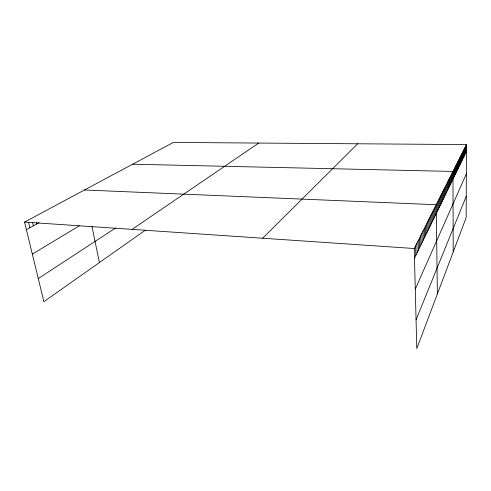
<?xml version="1.0" encoding="UTF-8"?>
<svg xmlns="http://www.w3.org/2000/svg" width="491" height="491" viewBox="0 0 491 491"><rect width="100%" height="100%" fill="white"/><g stroke="black" fill="none" stroke-linecap="round" stroke-linejoin="round"><path stroke-width="0.74" d="M459.416 165.903L459.416 158.568M460.092 164.516L460.098 157.224M460.761 163.147L460.767 155.893M461.417 161.797L461.423 154.579M462.068 160.459L462.08 153.278M462.712 159.139L462.725 151.989M463.344 157.832L463.363 150.719M463.977 156.537L463.995 149.46M464.596 155.26L464.621 148.221M465.21 153.996L465.235 146.987M465.824 152.75L465.849 145.772M466.45 144.575L466.162 217.605L416.791 348.561L414.244 248.514L466.45 144.575L173.311 142.439L24.55 222.079L43.883 301.67L145.477 230.107M416.061 319.782L466.247 196.32M415.282 289.07L466.333 173.857M414.49 258.18L466.425 151.51M262.667 238.227L357.675 143.783M132.085 229.371L258.72 143.065M38.273 278.563L115.532 228.033M32.326 254.099L79.284 225.835M26.397 229.678L38.973 222.748M132.65 164.209L452.954 171.439L453.224 251.92M84.477 189.999L436.235 204.729L437.371 293.986M24.55 222.079L414.244 248.514M28.564 222.257L29.883 227.756M32.516 222.441L33.333 225.86M36.414 222.619L36.733 223.982M92.007 226.603L99.403 262.556M416.884 243.266L417.111 252.804M415.576 245.868L415.809 255.467M419.437 238.184L419.645 247.599M418.166 240.7L418.387 250.177M423.113 230.862L423.297 240.093M421.904 233.262L422.1 242.554M420.677 235.705L420.879 245.058M425.47 226.173L425.642 235.281M424.298 228.499L424.476 237.669M428.87 219.397L429.017 228.34M427.753 221.619L427.913 230.617M426.618 223.878L426.783 232.93M431.055 215.052L431.19 223.878M429.969 217.206L430.116 226.093M434.21 208.767L434.326 217.433M433.172 210.829L433.295 219.551M432.123 212.922L432.252 221.699M437.229 202.752L437.334 211.265M435.229 206.729L435.345 215.346M440.126 196.989L440.212 205.348M439.175 198.88L439.267 207.294M438.211 200.801L438.303 209.264M442.9 191.459L442.974 199.677M441.986 193.276L442.066 201.543M441.065 195.117L441.145 203.434M446.429 184.432L446.485 192.46M445.564 186.15L445.625 194.227M444.693 187.9L444.754 196.019M443.803 189.667L443.87 197.836M448.958 179.399L449.001 187.298M448.123 181.056L448.173 188.998M447.283 182.732L447.338 190.717M452.174 172.992L452.205 180.713M451.389 174.563L451.419 182.327M450.591 176.152L450.621 183.965M449.781 177.767L449.817 185.616M455.188 166.995L455.206 174.557M454.451 168.456L454.476 176.06M453.709 169.941L453.733 177.582M458.735 159.931L458.735 167.302M458.042 161.312L458.048 168.714M457.342 162.705L457.348 170.15M456.63 164.117L456.642 171.598M455.912 165.547L455.93 173.065"/></g></svg>
